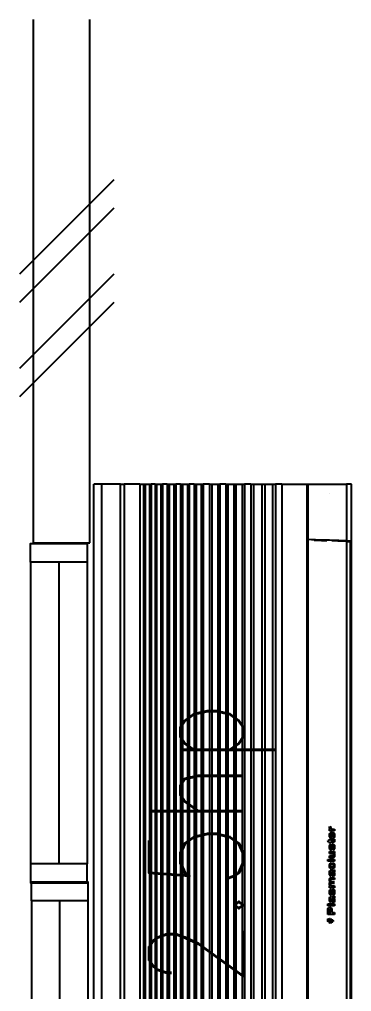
# Model space of a CAD drawing. Header units: millimetres. Extents: x 982 to 80582, y 687 to 58800.
# Drawn here: x 52831 to 53711, y 29756 to 32333 of the extents above; entities that cross this region are included whole.
import ezdxf
from ezdxf.enums import TextEntityAlignment as Align

# ---------------------------------------------------------------- set-up
doc = ezdxf.new("R2010")
doc.units = ezdxf.units.MM
for name, color, linetype in [('A-ROOMSYM', 3, 'Continuous'), ('A-WALL', 1, 'Continuous'), ('A-WIN', 9, 'Continuous'), ('A-WLH', 7, 'Continuous'), ('Edges', 7, 'Continuous')]:
    doc.layers.add(name, color=color, linetype=linetype)
doc.styles.add('style1', font='romans.shx', dxfattribs={"height": 750})

# ---------------------------------------------------------------- blocks, each defined once
blk = doc.blocks.new('A$C49831240')
at = {"layer": 'A-WLH', "color": 8}
for p, q in [((250, 575), (0, 325)), ((250, 500), (0, 250)), ((250, 325), (0, 75)), ((250, 250), (0, 0))]:
    blk.add_line(p, q, dxfattribs=at)
blk = doc.blocks.new('A$C04C40081')
at = {"layer": 'A-WIN', "color": 8}
for p, q in [((850, 150), (50, 150)), ((850, 75), (50, 75)), ((850, 0), (50, 0))]:
    blk.add_line(p, q, dxfattribs=at)
at = {"layer": 'A-WIN', "color": 8, "linetype": 'Continuous'}
for points in [[(50, 150), (0, 150), (0, 0), (50, 0)], [(850, 150), (900, 150), (900, 0), (850, 0)]]:
    blk.add_lwpolyline(points, close=True, dxfattribs=at)
blk = doc.blocks.new('air con')
at = {"layer": 'Edges'}
for p, q in [((71.4, 41.9), (152.4, 41.9)), ((152.4, 41.09), (152.4, 41.9)), ((71.4, 41.09), (152.4, 41.09)), ((152.4, 39.12), (152.4, 41.09)), ((71.4, 39.12), (152.4, 39.12)), ((152.4, 39.12), (152.4, 38.72)), ((152.4, 38.72), (71.4, 38.72)), ((152.4, 37.09), (152.4, 38.72)), ((152.4, 37.09), (71.4, 37.09)), ((152.4, 36.7), (71.4, 36.7)), ((152.4, 37.09), (152.4, 36.7)), ((152.4, 36.7), (152.4, 36.54)), ((152.4, 36.54), (71.4, 36.54)), ((152.4, 36.08), (71.4, 36.08)), ((152.4, 35.91), (71.4, 35.91)), ((152.4, 36.54), (152.4, 36.08)), ((152.4, 36.08), (152.4, 35.91)), ((152.4, 35.49), (152.4, 35.91)), ((152.4, 35.49), (71.4, 35.49)), ((152.4, 35.34), (71.4, 35.34)), ((152.4, 34.88), (71.4, 34.88)), ((152.4, 34.71), (71.4, 34.71)), ((152.4, 35.49), (152.4, 35.34)), ((152.4, 35.34), (152.4, 34.88)), ((152.4, 34.88), (152.4, 34.71)), ((152.4, 34.21), (152.4, 34.71)), ((152.4, 34.21), (71.4, 34.21)), ((152.4, 34.02), (71.4, 34.02)), ((152.4, 34.21), (152.4, 34.02)), ((152.4, 34.02), (152.4, 33.51)), ((152.4, 33.51), (71.4, 33.51)), ((152.4, 33.33), (71.4, 33.33)), ((152.4, 32.83), (71.4, 32.83)), ((152.4, 32.62), (71.4, 32.62)), ((152.4, 33.51), (152.4, 33.33)), ((152.4, 32.83), (152.4, 33.33)), ((152.4, 32.83), (152.4, 32.62)), ((152.4, 32.62), (152.4, 32.1)), ((152.4, 32.1), (71.4, 32.1)), ((152.4, 31.91), (71.4, 31.91)), ((152.4, 32.1), (152.4, 31.91)), ((152.4, 31.38), (152.4, 31.91)), ((152.4, 31.38), (71.4, 31.38)), ((152.4, 31.19), (71.4, 31.19)), ((152.4, 30.65), (71.4, 30.65)), ((152.4, 31.38), (152.4, 31.19)), ((152.4, 31.19), (152.4, 30.65)), ((152.4, 30.65), (152.4, 30.44)), ((152.4, 30.44), (71.4, 30.44)), ((152.4, 29.79), (71.4, 29.79)), ((152.4, 29.56), (71.4, 29.56)), ((152.4, 29.79), (152.4, 30.44)), ((152.4, 29.79), (152.4, 29.56)), ((152.4, 29.56), (152.4, 28.93)), ((152.4, 28.93), (71.4, 28.93)), ((152.4, 28.71), (71.4, 28.71)), ((152.4, 28.93), (152.4, 28.71)), ((152.4, 28.09), (152.4, 28.71)), ((152.4, 28.09), (71.4, 28.09)), ((152.4, 27.87), (71.4, 27.87)), ((152.4, 28.09), (152.4, 27.87)), ((152.4, 27.87), (152.4, 27.23)), ((152.4, 27.23), (71.4, 27.23)), ((152.4, 27.02), (71.4, 27.02)), ((152.4, 27.23), (152.4, 27.02)), ((152.4, 27.02), (152.4, 26.35)), ((152.4, 26.35), (71.4, 26.35)), ((152.4, 26.12), (71.4, 26.12)), ((152.4, 26.35), (152.4, 26.12)), ((152.4, 25.47), (152.4, 26.12)), ((152.4, 25.47), (71.4, 25.47)), ((152.4, 25.16), (71.4, 25.16)), ((152.4, 25.47), (152.4, 25.16)), ((152.4, 25.16), (152.4, 24.3)), ((152.4, 24.3), (71.4, 24.3)), ((152.4, 24), (71.4, 24)), ((152.4, 24.3), (152.4, 24)), ((152.4, 24), (152.4, 23.18)), ((152.4, 23.18), (71.4, 23.18)), ((152.4, 22.88), (71.4, 22.88)), ((152.4, 23.18), (152.4, 22.88)), ((152.4, 22.21), (152.4, 22.88)), ((152.4, 22.21), (71.4, 22.21)), ((152.4, 22.21), (152.4, 19.57)), ((152.4, 19.57), (71.4, 19.57)), ((152.4, 19.49), (71.4, 19.49)), ((146.59, 19.09), (146.6, 19.49)), ((152.4, 19.57), (152.4, 19.49)), ((152.4, 19.49), (152.4, 15.42)), ((146.49, 18.03), (146.5, 18.39)), ((146.5, 18.39), (146.51, 18.75)), ((146.51, 18.75), (146.52, 18.81)), ((146.56, 18.3), (146.57, 18.69)), ((146.57, 18.69), (146.59, 19.09)), ((106.58, 17.37), (106.62, 17.44)), ((106.63, 17.3), (106.58, 17.37)), ((106.62, 17.44), (106.65, 17.37)), ((106.63, 17.3), (106.62, 17.44)), ((106.65, 17.37), (106.63, 17.3)), ((106.69, 17.36), (106.7, 17.36)), ((106.7, 17.35), (106.69, 17.36)), ((106.7, 17.37), (106.7, 17.38)), ((106.7, 17.38), (106.71, 17.38)), ((106.7, 17.36), (106.7, 17.37)), ((106.7, 17.34), (106.7, 17.35)), ((106.7, 17.33), (106.7, 17.34)), ((106.71, 17.33), (106.7, 17.33)), ((106.71, 17.38), (106.72, 17.38)), ((106.71, 17.36), (106.72, 17.35)), ((106.72, 17.36), (106.71, 17.36)), ((106.72, 17.33), (106.71, 17.33)), ((106.72, 17.38), (106.73, 17.39)), ((106.73, 17.37), (106.72, 17.37)), ((106.72, 17.37), (106.72, 17.37)), ((106.72, 17.37), (106.72, 17.37)), ((106.72, 17.37), (106.72, 17.36)), ((106.72, 17.35), (106.72, 17.34)), ((106.72, 17.34), (106.72, 17.34)), ((106.72, 17.34), (106.72, 17.34)), ((106.72, 17.34), (106.73, 17.34)), ((106.73, 17.32), (106.72, 17.33)), ((106.73, 17.39), (106.74, 17.38)), ((106.74, 17.37), (106.73, 17.37)), ((106.73, 17.37), (106.73, 17.37)), ((106.73, 17.34), (106.73, 17.34)), ((106.73, 17.34), (106.74, 17.34)), ((106.74, 17.33), (106.73, 17.32)), ((106.74, 17.38), (106.75, 17.38)), ((106.75, 17.37), (106.74, 17.37)), ((106.74, 17.37), (106.74, 17.37)), ((106.74, 17.34), (106.74, 17.34)), ((106.74, 17.34), (106.75, 17.34)), ((106.75, 17.33), (106.74, 17.33)), ((106.75, 17.38), (106.75, 17.38)), ((106.75, 17.38), (106.76, 17.38)), ((106.75, 17.36), (106.75, 17.37)), ((106.75, 17.35), (106.75, 17.36)), ((106.75, 17.36), (106.75, 17.36)), ((106.75, 17.34), (106.75, 17.35)), ((106.76, 17.33), (106.75, 17.33)), ((106.75, 17.33), (106.75, 17.33)), ((106.76, 17.38), (106.76, 17.37)), ((106.76, 17.37), (106.77, 17.37)), ((106.77, 17.34), (106.76, 17.34)), ((106.76, 17.34), (106.76, 17.33)), ((106.77, 17.37), (106.77, 17.36)), ((106.77, 17.36), (106.77, 17.36)), ((106.77, 17.36), (106.77, 17.35)), ((106.77, 17.35), (106.77, 17.34)), ((106.78, 17.33), (106.78, 17.38)), ((106.78, 17.38), (106.8, 17.38)), ((106.8, 17.33), (106.78, 17.33)), ((106.8, 17.38), (106.8, 17.38)), ((106.8, 17.38), (106.81, 17.38)), ((106.81, 17.37), (106.8, 17.37)), ((106.8, 17.37), (106.8, 17.36)), ((106.8, 17.36), (106.8, 17.35)), ((106.8, 17.35), (106.8, 17.33)), ((106.81, 17.38), (106.81, 17.38)), ((106.81, 17.38), (106.82, 17.38)), ((106.82, 17.37), (106.81, 17.37)), ((106.81, 17.37), (106.81, 17.37)), ((106.81, 17.37), (106.81, 17.37)), ((106.82, 17.38), (106.82, 17.39)), ((106.82, 17.39), (106.83, 17.38)), ((106.83, 17.37), (106.82, 17.37)), ((106.82, 17.37), (106.82, 17.37)), ((106.82, 17.37), (106.82, 17.37)), ((106.83, 17.38), (106.84, 17.38)), ((106.83, 17.36), (106.83, 17.37)), ((106.83, 17.37), (106.83, 17.37)), ((106.83, 17.33), (106.83, 17.36)), ((106.83, 17.36), (106.83, 17.36)), ((106.85, 17.33), (106.83, 17.33)), ((106.84, 17.38), (106.84, 17.38)), ((106.84, 17.38), (106.84, 17.38)), ((106.84, 17.38), (106.85, 17.38)), ((106.85, 17.38), (106.85, 17.37)), ((106.85, 17.37), (106.85, 17.36)), ((106.85, 17.36), (106.85, 17.33)), ((107.3, 17.4), (107.62, 17.4)), ((107.3, 17.4), (107.62, 17.4)), ((107.3, 17.4), (107.3, 17.4)), ((107.3, 16.68), (107.3, 17.4)), ((107.62, 17.4), (107.77, 17.4)), ((107.62, 17.4), (107.77, 17.39)), ((107.77, 17.4), (107.86, 17.39)), ((107.77, 17.39), (107.86, 17.38)), ((107.86, 17.39), (107.93, 17.37)), ((107.86, 17.38), (107.93, 17.36)), ((107.93, 17.37), (108, 17.32)), ((107.93, 17.36), (108, 17.31)), ((108.22, 17.4), (108.41, 17.4)), ((108.22, 17.4), (108.41, 17.4)), ((108.22, 17.4), (108.22, 17.4)), ((108.22, 16.68), (108.22, 17.4)), ((108.41, 17.4), (108.41, 16.68)), ((108.41, 17.4), (108.41, 17.4)), ((112.88, 17.4), (113.06, 17.4)), ((112.88, 17.4), (113.06, 17.4)), ((112.88, 17.4), (112.88, 17.4)), ((112.88, 16.68), (112.88, 17.4)), ((113.06, 17.4), (113.06, 16.68)), ((113.06, 17.4), (113.06, 17.4)), ((114.87, 17.31), (115.06, 17.39)), ((114.87, 17.3), (115.06, 17.38)), ((115.06, 17.39), (115.06, 17.38)), ((115.06, 17.38), (115.06, 17.21)), ((146.48, 17.68), (146.49, 18.03)), ((146.48, 17.5), (146.48, 17.68)), ((146.53, 17.21), (146.54, 17.56)), ((146.54, 17.56), (146.55, 17.92)), ((146.55, 17.92), (146.56, 18.3)), ((106.39, 17.19), (106.4, 17.2)), ((106.39, 17.18), (106.39, 17.19)), ((106.39, 17.17), (106.39, 17.18)), ((106.39, 17.16), (106.39, 17.17)), ((106.4, 17.15), (106.39, 17.16)), ((106.4, 17.2), (106.41, 17.21)), ((106.41, 17.14), (106.4, 17.15)), ((106.41, 17.21), (106.43, 17.22)), ((106.43, 17.13), (106.41, 17.14)), ((106.42, 17.01), (106.43, 17.02)), ((106.43, 17), (106.42, 17.01)), ((106.43, 17.22), (106.44, 17.22)), ((106.44, 17.13), (106.43, 17.13)), ((106.43, 17.03), (106.44, 17.04)), ((106.43, 17.02), (106.43, 17.03)), ((106.43, 16.98), (106.43, 17)), ((106.44, 16.97), (106.43, 16.98)), ((106.44, 17.22), (106.46, 17.22)), ((106.46, 17.12), (106.44, 17.13)), ((106.44, 17.04), (106.46, 17.05)), ((106.46, 16.96), (106.44, 16.97)), ((106.46, 17.22), (106.48, 17.22)), ((106.48, 17.13), (106.46, 17.12)), ((106.46, 17.05), (106.48, 17.06)), ((106.48, 16.96), (106.46, 16.96)), ((106.48, 17.22), (106.5, 17.22)), ((106.5, 17.13), (106.48, 17.13)), ((106.48, 17.06), (106.49, 17.06)), ((106.49, 16.96), (106.48, 16.96)), ((106.49, 17.06), (106.51, 17.06)), ((106.51, 16.96), (106.49, 16.96)), ((106.5, 17.22), (106.51, 17.21)), ((106.51, 17.14), (106.5, 17.13)), ((106.51, 17.21), (106.52, 17.2)), ((106.52, 17.15), (106.51, 17.14)), ((106.51, 17.06), (106.53, 17.05)), ((106.53, 16.96), (106.51, 16.96)), ((106.52, 17.2), (106.53, 17.19)), ((106.53, 17.16), (106.52, 17.15)), ((106.53, 17.19), (106.53, 17.18)), ((106.53, 17.18), (106.53, 17.17)), ((106.53, 17.17), (106.53, 17.16)), ((106.53, 17.05), (106.54, 17.04)), ((106.54, 16.97), (106.53, 16.96)), ((106.54, 17.04), (106.55, 17.03)), ((106.55, 16.98), (106.54, 16.97)), ((106.55, 17.03), (106.56, 17.02)), ((106.56, 17), (106.55, 16.98)), ((106.56, 17.18), (106.57, 17.19)), ((106.56, 17.17), (106.56, 17.18)), ((106.57, 17.16), (106.56, 17.17)), ((106.56, 17.02), (106.56, 17.01)), ((106.56, 17.01), (106.56, 17)), ((106.57, 17.2), (106.58, 17.21)), ((106.57, 17.19), (106.57, 17.2)), ((106.57, 17.15), (106.57, 17.16)), ((106.58, 17.14), (106.57, 17.15)), ((106.57, 16.87), (106.58, 16.88)), ((106.57, 16.85), (106.57, 16.87)), ((106.57, 16.84), (106.57, 16.85)), ((106.58, 16.83), (106.57, 16.84)), ((106.58, 17.21), (106.6, 17.22)), ((106.6, 17.13), (106.58, 17.14)), ((106.58, 16.88), (106.59, 16.89)), ((106.59, 16.82), (106.58, 16.83)), ((106.59, 16.89), (106.6, 16.9)), ((106.6, 16.81), (106.59, 16.82)), ((106.6, 17.22), (106.61, 17.22)), ((106.61, 17.13), (106.6, 17.13)), ((106.6, 16.9), (106.62, 16.9)), ((106.62, 16.81), (106.6, 16.81)), ((106.61, 17.22), (106.63, 17.22)), ((106.63, 17.12), (106.61, 17.13)), ((106.62, 16.9), (106.64, 16.9)), ((106.64, 16.8), (106.62, 16.81)), ((106.63, 17.22), (106.65, 17.22)), ((106.65, 17.13), (106.63, 17.12)), ((106.64, 16.9), (106.66, 16.9)), ((106.66, 16.81), (106.64, 16.8)), ((106.65, 17.22), (106.67, 17.22)), ((106.67, 17.13), (106.65, 17.13)), ((106.66, 16.9), (106.67, 16.9)), ((106.67, 16.81), (106.66, 16.81)), ((106.67, 17.22), (106.68, 17.21)), ((106.68, 17.14), (106.67, 17.13)), ((106.67, 16.9), (106.69, 16.89)), ((106.69, 16.82), (106.67, 16.81)), ((106.68, 17.21), (106.69, 17.2)), ((106.69, 17.15), (106.68, 17.14)), ((106.69, 17.2), (106.7, 17.19)), ((106.7, 17.16), (106.69, 17.15)), ((106.69, 17.01), (106.7, 17.02)), ((106.7, 17), (106.69, 17.01)), ((106.69, 16.89), (106.7, 16.88)), ((106.7, 16.83), (106.69, 16.82)), ((106.7, 17.19), (106.7, 17.18)), ((106.7, 17.18), (106.7, 17.17)), ((106.7, 17.17), (106.7, 17.16)), ((106.7, 17.03), (106.71, 17.04)), ((106.7, 17.02), (106.7, 17.03)), ((106.7, 16.98), (106.7, 17)), ((106.71, 16.97), (106.7, 16.98)), ((106.7, 16.88), (106.71, 16.87)), ((106.71, 16.84), (106.7, 16.83)), ((106.71, 17.04), (106.73, 17.05)), ((106.73, 16.96), (106.71, 16.97)), ((106.71, 16.87), (106.71, 16.85)), ((106.71, 16.85), (106.71, 16.84)), ((106.73, 17.05), (106.75, 17.06)), ((106.75, 16.96), (106.73, 16.96)), ((106.74, 17.19), (106.75, 17.2)), ((106.74, 17.18), (106.74, 17.19)), ((106.74, 17.17), (106.74, 17.18)), ((106.74, 17.16), (106.74, 17.17)), ((106.75, 17.15), (106.74, 17.16)), ((106.75, 17.2), (106.76, 17.21)), ((106.76, 17.14), (106.75, 17.15)), ((106.75, 17.06), (106.76, 17.06)), ((106.76, 16.96), (106.75, 16.96)), ((106.76, 17.21), (106.77, 17.22)), ((106.77, 17.13), (106.76, 17.14)), ((106.76, 17.06), (106.78, 17.06)), ((106.78, 16.96), (106.76, 16.96)), ((106.77, 17.22), (106.79, 17.22)), ((106.79, 17.13), (106.77, 17.13)), ((106.78, 17.06), (106.8, 17.05)), ((106.8, 16.96), (106.78, 16.96)), ((106.79, 17.22), (106.81, 17.22)), ((106.81, 17.12), (106.79, 17.13)), ((106.8, 17.05), (106.81, 17.04)), ((106.81, 16.97), (106.8, 16.96)), ((106.81, 17.22), (106.83, 17.22)), ((106.83, 17.13), (106.81, 17.12)), ((106.81, 17.04), (106.82, 17.03)), ((106.82, 16.98), (106.81, 16.97)), ((106.82, 17.03), (106.83, 17.02)), ((106.83, 17), (106.82, 16.98)), ((106.83, 17.22), (106.84, 17.22)), ((106.84, 17.13), (106.83, 17.13)), ((106.83, 17.02), (106.83, 17.01)), ((106.83, 17.01), (106.83, 17)), ((106.84, 17.22), (106.86, 17.21)), ((106.86, 17.14), (106.84, 17.13)), ((106.86, 17.21), (106.87, 17.2)), ((106.87, 17.15), (106.86, 17.14)), ((106.87, 17.2), (106.88, 17.19)), ((106.88, 17.16), (106.87, 17.15)), ((106.88, 17.19), (106.88, 17.18)), ((106.88, 17.18), (106.88, 17.17)), ((106.88, 17.17), (106.88, 17.16)), ((107.5, 16.68), (107.3, 16.68)), ((107.6, 17.27), (107.5, 17.27)), ((107.5, 17.27), (107.5, 17.08)), ((107.5, 17.08), (107.61, 17.08)), ((107.5, 17.08), (107.5, 17.07)), ((107.5, 17.07), (107.61, 17.07)), ((107.63, 16.95), (107.5, 16.95)), ((107.5, 16.95), (107.5, 16.68)), ((107.74, 17.27), (107.6, 17.27)), ((107.61, 17.08), (107.71, 17.08)), ((107.61, 17.07), (107.71, 17.08)), ((107.75, 16.95), (107.63, 16.95)), ((107.71, 17.08), (107.77, 17.09)), ((107.71, 17.08), (107.77, 17.08)), ((107.71, 17.08), (107.71, 17.08)), ((107.78, 17.26), (107.74, 17.27)), ((107.84, 16.96), (107.75, 16.95)), ((107.77, 17.09), (107.8, 17.1)), ((107.77, 17.08), (107.8, 17.1)), ((107.77, 17.09), (107.77, 17.08)), ((107.82, 17.24), (107.78, 17.26)), ((107.8, 17.1), (107.83, 17.13)), ((107.8, 17.1), (107.83, 17.12)), ((107.8, 17.1), (107.8, 17.1)), ((107.84, 17.21), (107.82, 17.24)), ((107.84, 17.14), (107.83, 17.13)), ((107.83, 17.13), (107.83, 17.12)), ((107.85, 17.18), (107.84, 17.21)), ((107.84, 17.15), (107.85, 17.16)), ((107.84, 17.15), (107.85, 17.14)), ((107.84, 17.14), (107.85, 17.14)), ((107.89, 16.97), (107.84, 16.96)), ((107.85, 17.16), (107.85, 17.18)), ((107.94, 17), (107.89, 16.97)), ((107.99, 17.03), (107.94, 17)), ((108.02, 17.07), (107.99, 17.03)), ((108, 17.32), (108.02, 17.29)), ((108, 17.32), (108, 17.31)), ((108, 17.31), (108.02, 17.29)), ((108.02, 17.29), (108.02, 17.29)), ((108.02, 17.29), (108.04, 17.26)), ((108.05, 17.12), (108.02, 17.07)), ((108.04, 17.26), (108.04, 17.25)), ((108.04, 17.25), (108.05, 17.22)), ((108.05, 17.22), (108.05, 17.22)), ((108.05, 17.22), (108.06, 17.18)), ((108.05, 17.18), (108.06, 17.18)), ((108.06, 17.18), (108.05, 17.12)), ((108.05, 17.18), (108.06, 17.18)), ((108.06, 17.18), (108.06, 17.18)), ((108.41, 16.68), (108.22, 16.68)), ((108.56, 16.87), (108.55, 16.83)), ((108.55, 16.83), (108.55, 16.83)), ((108.55, 16.79), (108.55, 16.83)), ((108.56, 16.76), (108.55, 16.79)), ((108.57, 16.9), (108.56, 16.87)), ((108.58, 16.74), (108.56, 16.76)), ((108.57, 17.07), (108.6, 17.13)), ((108.57, 17.07), (108.57, 17.06)), ((108.74, 17.04), (108.57, 17.06)), ((108.57, 16.9), (108.58, 16.91)), ((108.57, 16.9), (108.58, 16.9)), ((108.61, 16.94), (108.58, 16.91)), ((108.58, 16.9), (108.61, 16.93)), ((108.58, 16.91), (108.58, 16.9)), ((108.61, 16.71), (108.58, 16.74)), ((108.6, 17.13), (108.61, 17.14)), ((108.6, 17.13), (108.61, 17.13)), ((108.64, 17.16), (108.61, 17.14)), ((108.61, 17.13), (108.64, 17.15)), ((108.61, 17.14), (108.61, 17.13)), ((108.61, 16.94), (108.66, 16.96)), ((108.61, 16.93), (108.66, 16.95)), ((108.61, 16.94), (108.61, 16.93)), ((108.65, 16.69), (108.61, 16.71)), ((108.67, 17.18), (108.64, 17.16)), ((108.64, 17.15), (108.67, 17.17)), ((108.64, 17.16), (108.64, 17.15)), ((108.69, 16.68), (108.65, 16.69)), ((108.72, 16.98), (108.66, 16.96)), ((108.66, 16.95), (108.72, 16.97)), ((108.66, 16.96), (108.66, 16.95)), ((108.67, 17.18), (108.71, 17.2)), ((108.67, 17.17), (108.71, 17.19)), ((108.67, 17.18), (108.67, 17.17)), ((108.73, 16.67), (108.69, 16.68)), ((108.71, 17.2), (108.76, 17.21)), ((108.71, 17.19), (108.76, 17.2)), ((108.71, 17.2), (108.71, 17.19)), ((108.72, 16.97), (108.81, 16.99)), ((108.81, 16.99), (108.72, 16.98)), ((108.72, 16.98), (108.72, 16.97)), ((108.79, 16.67), (108.73, 16.67)), ((108.76, 17.07), (108.74, 17.04)), ((108.75, 16.86), (108.74, 16.84)), ((108.74, 16.83), (108.74, 16.84)), ((108.74, 16.84), (108.74, 16.84)), ((108.74, 16.84), (108.74, 16.83)), ((108.74, 16.83), (108.74, 16.82)), ((108.77, 16.79), (108.74, 16.82)), ((108.74, 16.82), (108.74, 16.81)), ((108.74, 16.81), (108.77, 16.79)), ((108.77, 16.89), (108.75, 16.86)), ((108.76, 17.21), (108.88, 17.22)), ((108.76, 17.2), (108.88, 17.21)), ((108.76, 17.21), (108.76, 17.2)), ((108.79, 17.09), (108.76, 17.07)), ((108.81, 16.9), (108.77, 16.89)), ((108.77, 16.79), (108.8, 16.78)), ((108.77, 16.79), (108.8, 16.77)), ((108.77, 16.79), (108.77, 16.79)), ((108.82, 17.1), (108.79, 17.09)), ((108.85, 16.67), (108.79, 16.67)), ((108.8, 16.78), (108.84, 16.77)), ((108.8, 16.78), (108.8, 16.77)), ((108.8, 16.77), (108.84, 16.77)), ((108.81, 16.99), (108.92, 17.01)), ((108.81, 16.99), (108.92, 17)), ((108.88, 16.91), (108.81, 16.9)), ((108.86, 17.11), (108.82, 17.1)), ((108.84, 16.77), (108.89, 16.78)), ((108.84, 16.77), (108.89, 16.77)), ((108.84, 16.77), (108.84, 16.77)), ((108.9, 16.69), (108.85, 16.67)), ((108.93, 17.1), (108.86, 17.11)), ((108.88, 17.22), (108.99, 17.21)), ((108.88, 17.21), (108.99, 17.21)), ((108.99, 16.93), (108.88, 16.91)), ((108.89, 16.78), (108.94, 16.8)), ((108.89, 16.77), (108.94, 16.79)), ((108.89, 16.78), (108.89, 16.77)), ((108.96, 16.71), (108.9, 16.69)), ((108.92, 17.01), (108.99, 17.03)), ((108.92, 17), (108.99, 17.02)), ((108.96, 17.09), (108.93, 17.1)), ((108.94, 16.8), (108.97, 16.82)), ((108.94, 16.79), (108.97, 16.81)), ((108.94, 16.8), (108.94, 16.79)), ((108.98, 17.07), (108.96, 17.09)), ((109.01, 16.74), (108.96, 16.71)), ((108.98, 16.84), (108.97, 16.82)), ((108.97, 16.82), (108.97, 16.81)), ((108.99, 17.03), (108.98, 17.07)), ((108.99, 16.91), (108.98, 16.84)), ((108.98, 16.84), (108.98, 16.84)), ((108.98, 16.84), (108.98, 16.84)), ((108.98, 16.84), (108.98, 16.84)), ((108.99, 17.21), (109.06, 17.2)), ((108.99, 17.21), (109.06, 17.19)), ((108.99, 17.03), (108.99, 17.02)), ((108.99, 17.03), (108.99, 17.03)), ((108.99, 16.91), (108.99, 16.93)), ((109.01, 16.72), (109.01, 16.74)), ((109.03, 16.68), (109.01, 16.72)), ((109.22, 16.68), (109.03, 16.68)), ((109.06, 17.2), (109.06, 17.19)), ((109.06, 17.2), (109.12, 17.17)), ((109.06, 17.19), (109.12, 17.16)), ((109.12, 17.17), (109.12, 17.16)), ((109.12, 17.17), (109.15, 17.14)), ((109.12, 17.16), (109.15, 17.13)), ((109.15, 17.14), (109.15, 17.13)), ((109.16, 17.13), (109.15, 17.14)), ((109.15, 17.13), (109.16, 17.13)), ((109.17, 17.09), (109.16, 17.13)), ((109.17, 17.06), (109.17, 17.09)), ((109.17, 17.09), (109.17, 17.09)), ((109.17, 17.06), (109.18, 17.03)), ((109.18, 17.02), (109.17, 16.85)), ((109.18, 16.85), (109.17, 16.85)), ((109.18, 17.02), (109.18, 17.03)), ((109.18, 16.85), (109.18, 16.76)), ((109.18, 16.75), (109.18, 16.76)), ((109.22, 16.69), (109.18, 16.75)), ((109.22, 16.69), (109.22, 16.68)), ((109.49, 16.86), (109.3, 16.84)), ((109.3, 16.83), (109.49, 16.85)), ((109.3, 16.84), (109.3, 16.83)), ((109.31, 16.79), (109.3, 16.83)), ((109.34, 16.76), (109.31, 16.79)), ((109.32, 17.07), (109.33, 17.08)), ((109.32, 17.06), (109.32, 17.07)), ((109.32, 17.05), (109.32, 17.06)), ((109.33, 17.02), (109.32, 17.05)), ((109.33, 17.09), (109.34, 17.11)), ((109.33, 17.09), (109.33, 17.08)), ((109.34, 16.99), (109.33, 17.02)), ((109.36, 17.15), (109.34, 17.12)), ((109.34, 17.11), (109.36, 17.14)), ((109.34, 17.12), (109.34, 17.11)), ((109.37, 16.96), (109.34, 16.99)), ((109.37, 16.74), (109.34, 16.76)), ((109.4, 17.17), (109.36, 17.15)), ((109.36, 17.14), (109.4, 17.16)), ((109.36, 17.15), (109.36, 17.14)), ((109.41, 16.94), (109.37, 16.96)), ((109.41, 16.71), (109.37, 16.74)), ((109.4, 17.17), (109.44, 17.19)), ((109.4, 17.16), (109.44, 17.18)), ((109.4, 17.17), (109.4, 17.16)), ((109.51, 16.9), (109.41, 16.94)), ((109.45, 16.69), (109.41, 16.71)), ((109.44, 17.19), (109.49, 17.21)), ((109.44, 17.18), (109.49, 17.2)), ((109.44, 17.19), (109.44, 17.18)), ((109.51, 16.68), (109.45, 16.69)), ((109.49, 17.21), (109.55, 17.21)), ((109.49, 17.2), (109.55, 17.21)), ((109.49, 17.21), (109.49, 17.2)), ((109.49, 16.86), (109.49, 16.85)), ((109.49, 16.84), (109.49, 16.86)), ((109.49, 16.85), (109.49, 16.84)), ((109.49, 16.84), (109.5, 16.82)), ((109.52, 17.1), (109.5, 17.08)), ((109.5, 17.08), (109.5, 17.07)), ((109.5, 17.07), (109.5, 17.07)), ((109.5, 17.07), (109.5, 17.06)), ((109.5, 17.07), (109.5, 17.07)), ((109.5, 17.07), (109.5, 17.07)), ((109.5, 17.06), (109.52, 17.04)), ((109.5, 17.06), (109.5, 17.06)), ((109.52, 17.05), (109.5, 17.06)), ((109.5, 16.82), (109.53, 16.8)), ((109.5, 16.82), (109.53, 16.79)), ((109.5, 16.82), (109.5, 16.82)), ((109.7, 16.87), (109.51, 16.9)), ((109.57, 16.67), (109.51, 16.68)), ((109.56, 17.11), (109.52, 17.1)), ((109.52, 17.05), (109.52, 17.04)), ((109.57, 17.03), (109.52, 17.05)), ((109.52, 17.04), (109.57, 17.03)), ((109.53, 16.8), (109.58, 16.78)), ((109.53, 16.8), (109.53, 16.79)), ((109.53, 16.79), (109.58, 16.77)), ((109.55, 17.21), (109.62, 17.22)), ((109.55, 17.21), (109.62, 17.21)), ((109.55, 17.21), (109.55, 17.21)), ((109.63, 17.11), (109.56, 17.11)), ((109.57, 17.03), (109.69, 17.01)), ((109.57, 17.03), (109.69, 17.01)), ((109.64, 16.67), (109.57, 16.67)), ((109.58, 16.78), (109.64, 16.78)), ((109.58, 16.78), (109.58, 16.77)), ((109.58, 16.77), (109.64, 16.77)), ((109.62, 17.22), (109.75, 17.21)), ((109.62, 17.21), (109.75, 17.2)), ((109.68, 17.11), (109.63, 17.11)), ((109.64, 16.78), (109.7, 16.78)), ((109.64, 16.78), (109.64, 16.77)), ((109.64, 16.77), (109.7, 16.77)), ((109.71, 16.67), (109.64, 16.67)), ((109.72, 17.1), (109.68, 17.11)), ((109.69, 17.01), (109.82, 16.98)), ((109.69, 17.01), (109.82, 16.99)), ((109.76, 16.85), (109.7, 16.87)), ((109.7, 16.78), (109.75, 16.8)), ((109.7, 16.77), (109.75, 16.79)), ((109.7, 16.78), (109.7, 16.77)), ((109.78, 16.68), (109.71, 16.67)), ((109.74, 17.08), (109.72, 17.1)), ((109.76, 17.05), (109.74, 17.08)), ((109.75, 17.21), (109.8, 17.2)), ((109.75, 17.2), (109.8, 17.19)), ((109.75, 16.8), (109.77, 16.81)), ((109.75, 16.79), (109.77, 16.8)), ((109.75, 16.8), (109.75, 16.79)), ((109.94, 17.07), (109.76, 17.05)), ((109.77, 16.84), (109.76, 16.85)), ((109.77, 16.82), (109.77, 16.84)), ((109.77, 16.81), (109.77, 16.82)), ((109.77, 16.81), (109.77, 16.8)), ((109.83, 16.7), (109.78, 16.68)), ((109.8, 17.2), (109.84, 17.18)), ((109.8, 17.2), (109.8, 17.19)), ((109.8, 17.19), (109.84, 17.18)), ((109.82, 16.99), (109.9, 16.95)), ((109.82, 16.98), (109.9, 16.95)), ((109.88, 16.72), (109.83, 16.7)), ((109.84, 17.18), (109.87, 17.16)), ((109.84, 17.18), (109.84, 17.18)), ((109.87, 17.16), (109.84, 17.18)), ((109.87, 17.16), (109.9, 17.13)), ((109.87, 17.16), (109.87, 17.16)), ((109.87, 17.16), (109.9, 17.14)), ((109.92, 16.75), (109.88, 16.72)), ((109.9, 17.14), (109.9, 17.13)), ((109.91, 17.13), (109.9, 17.14)), ((109.9, 17.13), (109.91, 17.13)), ((109.9, 16.95), (109.93, 16.93)), ((109.9, 16.95), (109.93, 16.93)), ((109.9, 16.95), (109.9, 16.95)), ((109.94, 17.08), (109.91, 17.13)), ((109.94, 16.78), (109.92, 16.75)), ((109.93, 16.93), (109.93, 16.93)), ((109.94, 16.92), (109.93, 16.93)), ((109.94, 17.08), (109.94, 17.07)), ((109.94, 16.92), (109.95, 16.91)), ((109.96, 16.81), (109.94, 16.78)), ((109.95, 16.91), (109.95, 16.9)), ((109.95, 16.9), (109.95, 16.9)), ((109.96, 16.88), (109.95, 16.9)), ((109.96, 16.88), (109.96, 16.87)), ((109.96, 16.86), (109.96, 16.87)), ((109.96, 16.85), (109.96, 16.86)), ((109.96, 16.85), (109.96, 16.85)), ((109.96, 16.84), (109.96, 16.85)), ((109.96, 16.85), (109.96, 16.84)), ((109.96, 16.84), (109.96, 16.81)), ((110.11, 17.21), (110.29, 17.21)), ((110.11, 17.21), (110.11, 17.2)), ((110.11, 17.2), (110.29, 17.2)), ((110.11, 16.68), (110.11, 17.2)), ((110.3, 16.68), (110.11, 16.68)), ((110.29, 17.21), (110.29, 17.2)), ((110.29, 17.2), (110.29, 17.13)), ((110.29, 17.13), (110.33, 17.16)), ((110.29, 17.13), (110.3, 17.14)), ((110.29, 17.13), (110.29, 17.13)), ((110.33, 17.17), (110.3, 17.14)), ((110.32, 17.04), (110.3, 17)), ((110.3, 17), (110.3, 16.93)), ((110.3, 16.93), (110.3, 16.68)), ((110.34, 17.07), (110.32, 17.04)), ((110.39, 17.2), (110.33, 17.17)), ((110.33, 17.16), (110.39, 17.19)), ((110.33, 17.17), (110.33, 17.16)), ((110.37, 17.09), (110.34, 17.07)), ((110.4, 17.1), (110.37, 17.09)), ((110.39, 17.2), (110.45, 17.21)), ((110.39, 17.19), (110.45, 17.21)), ((110.39, 17.2), (110.39, 17.19)), ((110.44, 17.11), (110.4, 17.1)), ((110.48, 17.1), (110.44, 17.11)), ((110.45, 17.21), (110.51, 17.22)), ((110.45, 17.21), (110.51, 17.21)), ((110.45, 17.21), (110.45, 17.21)), ((110.5, 17.1), (110.48, 17.1)), ((110.52, 17.08), (110.5, 17.1)), ((110.51, 17.22), (110.57, 17.21)), ((110.51, 17.22), (110.51, 17.21)), ((110.51, 17.21), (110.57, 17.21)), ((110.53, 17.06), (110.52, 17.08)), ((110.54, 17.03), (110.53, 17.06)), ((110.54, 16.97), (110.54, 17.03)), ((110.54, 16.68), (110.54, 16.97)), ((110.57, 17.21), (110.63, 17.2)), ((110.57, 17.21), (110.63, 17.19)), ((110.57, 17.21), (110.57, 17.21)), ((110.63, 17.2), (110.63, 17.19)), ((110.67, 17.17), (110.63, 17.2)), ((110.63, 17.19), (110.67, 17.16)), ((110.67, 17.17), (110.67, 17.16)), ((110.67, 17.17), (110.71, 17.14)), ((110.67, 17.16), (110.71, 17.13)), ((110.71, 17.13), (110.76, 17.16)), ((110.71, 17.14), (110.71, 17.13)), ((110.71, 17.14), (110.72, 17.14)), ((110.76, 17.17), (110.72, 17.14)), ((110.74, 16.99), (110.73, 16.93)), ((110.73, 16.93), (110.73, 16.68)), ((110.75, 17.04), (110.74, 16.99)), ((110.77, 17.07), (110.75, 17.04)), ((110.76, 17.17), (110.81, 17.2)), ((110.76, 17.16), (110.81, 17.19)), ((110.76, 17.17), (110.76, 17.16)), ((110.8, 17.09), (110.77, 17.07)), ((110.83, 17.1), (110.8, 17.09)), ((110.81, 17.2), (110.87, 17.21)), ((110.81, 17.19), (110.87, 17.21)), ((110.81, 17.2), (110.81, 17.19)), ((110.87, 17.11), (110.83, 17.1)), ((110.87, 17.21), (110.93, 17.22)), ((110.87, 17.21), (110.93, 17.21)), ((110.87, 17.21), (110.87, 17.21)), ((110.92, 17.1), (110.87, 17.11)), ((110.95, 17.08), (110.92, 17.1)), ((110.93, 17.22), (111, 17.21)), ((110.93, 17.22), (110.93, 17.21)), ((110.93, 17.21), (111, 17.2)), ((110.97, 17.04), (110.95, 17.08)), ((110.97, 16.98), (110.97, 17.04)), ((110.97, 16.68), (110.97, 16.98)), ((111.16, 16.68), (110.97, 16.68)), ((111, 17.21), (111.06, 17.19)), ((111, 17.21), (111, 17.2)), ((111, 17.2), (111.06, 17.19)), ((111.06, 17.19), (111.11, 17.16)), ((111.06, 17.19), (111.06, 17.19)), ((111.11, 17.17), (111.08, 17.18)), ((111.11, 17.17), (111.11, 17.16)), ((111.11, 17.17), (111.14, 17.13)), ((111.11, 17.16), (111.14, 17.12)), ((111.14, 17.13), (111.14, 17.12)), ((111.16, 17.08), (111.14, 17.12)), ((111.16, 17.08), (111.16, 17.08)), ((111.16, 17.07), (111.16, 17.08)), ((111.16, 17.07), (111.16, 17.02)), ((111.16, 17.02), (111.16, 16.68)), ((111.31, 16.87), (111.3, 16.83)), ((111.3, 16.83), (111.3, 16.82)), ((111.3, 16.79), (111.3, 16.82)), ((111.31, 16.76), (111.3, 16.79)), ((111.32, 16.9), (111.31, 16.87)), ((111.33, 16.74), (111.31, 16.76)), ((111.36, 17.14), (111.32, 17.07)), ((111.32, 17.07), (111.36, 17.13)), ((111.32, 17.07), (111.32, 17.06)), ((111.49, 17.04), (111.32, 17.06)), ((111.32, 16.9), (111.33, 16.9)), ((111.36, 16.94), (111.33, 16.91)), ((111.33, 16.9), (111.36, 16.93)), ((111.33, 16.91), (111.33, 16.9)), ((111.36, 16.71), (111.33, 16.74)), ((111.38, 17.16), (111.36, 17.14)), ((111.36, 17.13), (111.38, 17.15)), ((111.36, 17.14), (111.36, 17.13)), ((111.36, 16.94), (111.41, 16.96)), ((111.36, 16.93), (111.41, 16.95)), ((111.36, 16.94), (111.36, 16.93)), ((111.4, 16.69), (111.36, 16.71)), ((111.42, 17.18), (111.38, 17.16)), ((111.38, 17.15), (111.42, 17.17)), ((111.38, 17.16), (111.38, 17.15)), ((111.44, 16.68), (111.4, 16.69)), ((111.41, 16.96), (111.47, 16.98)), ((111.41, 16.95), (111.47, 16.97)), ((111.41, 16.96), (111.41, 16.95)), ((111.42, 17.18), (111.46, 17.2)), ((111.42, 17.17), (111.46, 17.19)), ((111.42, 17.18), (111.42, 17.17)), ((111.48, 16.67), (111.44, 16.68)), ((111.46, 17.2), (111.5, 17.21)), ((111.46, 17.19), (111.5, 17.2)), ((111.46, 17.2), (111.46, 17.19)), ((111.47, 16.97), (111.56, 16.99)), ((111.56, 16.99), (111.47, 16.98)), ((111.47, 16.98), (111.47, 16.97)), ((111.53, 16.67), (111.48, 16.67)), ((111.51, 17.07), (111.49, 17.04)), ((111.49, 16.84), (111.5, 16.86)), ((111.49, 16.82), (111.49, 16.84)), ((111.52, 16.79), (111.49, 16.82)), ((111.49, 16.82), (111.49, 16.81)), ((111.49, 16.81), (111.52, 16.79)), ((111.5, 17.21), (111.63, 17.22)), ((111.5, 17.2), (111.63, 17.21)), ((111.5, 17.21), (111.5, 17.2)), ((111.52, 16.89), (111.5, 16.86)), ((111.53, 17.09), (111.51, 17.07)), ((111.56, 16.9), (111.52, 16.89)), ((111.52, 16.79), (111.55, 16.78)), ((111.52, 16.79), (111.55, 16.77)), ((111.52, 16.79), (111.52, 16.79)), ((111.57, 17.1), (111.53, 17.09)), ((111.6, 16.67), (111.53, 16.67)), ((111.55, 16.78), (111.59, 16.77)), ((111.55, 16.78), (111.55, 16.77)), ((111.55, 16.77), (111.59, 16.77)), ((111.67, 17.01), (111.56, 16.99)), ((111.56, 16.99), (111.67, 17)), ((111.63, 16.91), (111.56, 16.9)), ((111.61, 17.11), (111.57, 17.1)), ((111.59, 16.77), (111.64, 16.78)), ((111.59, 16.77), (111.64, 16.77)), ((111.59, 16.77), (111.59, 16.77)), ((111.65, 16.69), (111.6, 16.67)), ((111.68, 17.1), (111.61, 17.11)), ((111.63, 17.22), (111.74, 17.21)), ((111.63, 17.21), (111.74, 17.21)), ((111.74, 16.93), (111.63, 16.91)), ((111.64, 16.78), (111.69, 16.8)), ((111.64, 16.77), (111.69, 16.79)), ((111.64, 16.78), (111.64, 16.77)), ((111.71, 16.71), (111.65, 16.69)), ((111.67, 17.01), (111.74, 17.03)), ((111.67, 17), (111.74, 17.02)), ((111.71, 17.09), (111.68, 17.1)), ((111.69, 16.8), (111.72, 16.82)), ((111.69, 16.79), (111.72, 16.81)), ((111.69, 16.8), (111.69, 16.79)), ((111.73, 17.07), (111.71, 17.09)), ((111.76, 16.74), (111.71, 16.71)), ((111.72, 16.82), (111.73, 16.84)), ((111.72, 16.82), (111.72, 16.81)), ((111.74, 17.03), (111.73, 17.07)), ((111.74, 16.91), (111.73, 16.84)), ((111.73, 16.84), (111.73, 16.84)), ((111.74, 17.21), (111.81, 17.2)), ((111.74, 17.21), (111.81, 17.19)), ((111.74, 17.03), (111.74, 17.02)), ((111.74, 17.03), (111.74, 17.03)), ((111.74, 16.91), (111.74, 16.93)), ((111.76, 16.72), (111.76, 16.74)), ((111.78, 16.68), (111.76, 16.72)), ((111.97, 16.68), (111.78, 16.68)), ((111.81, 17.2), (111.81, 17.19)), ((111.81, 17.2), (111.87, 17.17)), ((111.81, 17.19), (111.87, 17.16)), ((111.87, 17.17), (111.87, 17.16)), ((111.87, 17.17), (111.9, 17.14)), ((111.87, 17.16), (111.9, 17.13)), ((111.9, 17.14), (111.9, 17.13)), ((111.9, 17.13), (111.9, 17.14)), ((111.92, 17.09), (111.9, 17.13)), ((111.9, 17.13), (111.9, 17.13)), ((111.92, 17.07), (111.92, 17.09)), ((111.92, 17.09), (111.92, 17.09)), ((111.92, 17.07), (111.93, 17.03)), ((111.93, 17.02), (111.92, 16.86)), ((111.92, 16.86), (111.93, 16.76)), ((111.93, 17.02), (111.93, 17.03)), ((111.93, 16.75), (111.93, 16.76)), ((111.97, 16.69), (111.93, 16.75)), ((111.97, 16.69), (111.97, 16.68)), ((112.07, 17), (112.08, 17)), ((112.07, 17), (112.07, 16.95)), ((112.07, 16.95), (112.07, 16.94)), ((112.08, 16.88), (112.07, 16.94)), ((112.09, 17.05), (112.08, 17.02)), ((112.08, 17.01), (112.08, 17.02)), ((112.08, 17.01), (112.08, 17)), ((112.09, 16.83), (112.08, 16.88)), ((112.09, 17.06), (112.1, 17.07)), ((112.09, 17.06), (112.09, 17.05)), ((112.09, 17.05), (112.09, 17.05)), ((112.12, 16.78), (112.09, 16.83)), ((112.1, 17.07), (112.12, 17.1)), ((112.1, 17.07), (112.1, 17.07)), ((112.16, 17.15), (112.12, 17.11)), ((112.12, 17.1), (112.16, 17.14)), ((112.12, 17.11), (112.12, 17.1)), ((112.16, 16.74), (112.12, 16.78)), ((112.21, 17.18), (112.16, 17.15)), ((112.16, 17.14), (112.21, 17.17)), ((112.16, 17.15), (112.16, 17.14)), ((112.21, 16.71), (112.16, 16.74)), ((112.21, 17.18), (112.27, 17.2)), ((112.21, 17.17), (112.27, 17.19)), ((112.21, 17.18), (112.21, 17.17)), ((112.27, 16.69), (112.21, 16.71)), ((112.26, 16.95), (112.27, 17.02)), ((112.27, 16.94), (112.26, 16.95)), ((112.27, 17.2), (112.34, 17.21)), ((112.27, 17.19), (112.34, 17.21)), ((112.27, 17.2), (112.27, 17.19)), ((112.29, 17.05), (112.27, 17.02)), ((112.27, 16.94), (112.27, 16.88)), ((112.27, 16.87), (112.27, 16.88)), ((112.28, 16.86), (112.27, 16.88)), ((112.27, 16.87), (112.28, 16.86)), ((112.34, 16.67), (112.27, 16.69)), ((112.28, 16.86), (112.29, 16.85)), ((112.31, 17.07), (112.29, 17.05)), ((112.31, 16.83), (112.29, 16.85)), ((112.29, 16.85), (112.29, 16.84)), ((112.29, 16.84), (112.31, 16.82)), ((112.35, 17.09), (112.31, 17.07)), ((112.31, 16.83), (112.36, 16.8)), ((112.31, 16.83), (112.31, 16.82)), ((112.31, 16.82), (112.36, 16.79)), ((112.34, 17.21), (112.42, 17.22)), ((112.34, 17.21), (112.42, 17.21)), ((112.34, 17.21), (112.34, 17.21)), ((112.41, 16.67), (112.34, 16.67)), ((112.42, 17.1), (112.35, 17.09)), ((112.36, 16.8), (112.42, 16.79)), ((112.36, 16.8), (112.36, 16.79)), ((112.36, 16.79), (112.42, 16.78)), ((112.48, 16.67), (112.41, 16.67)), ((112.42, 17.22), (112.48, 17.21)), ((112.42, 17.22), (112.42, 17.21)), ((112.42, 17.21), (112.48, 17.21)), ((112.47, 17.1), (112.42, 17.1)), ((112.42, 16.79), (112.47, 16.79)), ((112.42, 16.78), (112.47, 16.79)), ((112.42, 16.79), (112.42, 16.78)), ((112.5, 17.08), (112.47, 17.1)), ((112.47, 16.79), (112.51, 16.81)), ((112.47, 16.79), (112.51, 16.8)), ((112.47, 16.79), (112.47, 16.79)), ((112.48, 17.21), (112.53, 17.21)), ((112.48, 17.21), (112.53, 17.2)), ((112.48, 17.21), (112.48, 17.21)), ((112.54, 16.68), (112.48, 16.67)), ((112.53, 17.06), (112.5, 17.08)), ((112.51, 16.81), (112.54, 16.84)), ((112.51, 16.8), (112.54, 16.83)), ((112.51, 16.81), (112.51, 16.8)), ((112.53, 17.21), (112.58, 17.19)), ((112.53, 17.21), (112.53, 17.2)), ((112.53, 17.2), (112.58, 17.19)), ((112.55, 17.02), (112.53, 17.06)), ((112.55, 16.87), (112.54, 16.84)), ((112.54, 16.84), (112.54, 16.83)), ((112.59, 16.7), (112.54, 16.68)), ((112.73, 17.05), (112.55, 17.02)), ((112.55, 16.87), (112.56, 16.88)), ((112.56, 16.88), (112.56, 16.89)), ((112.56, 16.89), (112.56, 16.88)), ((112.56, 16.89), (112.74, 16.86)), ((112.56, 16.88), (112.74, 16.86)), ((112.56, 16.88), (112.56, 16.88)), ((112.58, 17.19), (112.62, 17.17)), ((112.58, 17.19), (112.58, 17.19)), ((112.62, 17.18), (112.58, 17.19)), ((112.63, 16.72), (112.59, 16.7)), ((112.62, 17.18), (112.62, 17.17)), ((112.62, 17.18), (112.66, 17.15)), ((112.62, 17.17), (112.66, 17.15)), ((112.67, 16.74), (112.63, 16.72)), ((112.66, 17.15), (112.69, 17.12)), ((112.66, 17.15), (112.66, 17.15)), ((112.66, 17.15), (112.69, 17.13)), ((112.7, 16.78), (112.67, 16.74)), ((112.69, 17.13), (112.69, 17.12)), ((112.71, 17.09), (112.69, 17.12)), ((112.72, 16.81), (112.7, 16.78)), ((112.71, 17.09), (112.71, 17.08)), ((112.72, 17.07), (112.71, 17.08)), ((112.73, 17.06), (112.72, 17.07)), ((112.74, 16.86), (112.72, 16.81)), ((112.73, 17.05), (112.73, 17.06)), ((112.73, 17.05), (112.73, 17.05)), ((112.74, 16.86), (112.74, 16.86)), ((113.06, 16.68), (112.88, 16.68)), ((113.25, 17.21), (113.44, 17.21)), ((113.25, 17.21), (113.25, 17.2)), ((113.25, 17.2), (113.44, 17.2)), ((113.25, 16.87), (113.25, 17.2)), ((113.26, 16.81), (113.25, 16.87)), ((113.28, 16.76), (113.26, 16.81)), ((113.31, 16.72), (113.28, 16.76)), ((113.36, 16.69), (113.31, 16.72)), ((113.42, 16.68), (113.36, 16.69)), ((113.49, 16.67), (113.42, 16.68)), ((113.44, 17.21), (113.44, 17.2)), ((113.44, 16.96), (113.44, 17.2)), ((113.44, 16.95), (113.44, 16.96)), ((113.44, 16.95), (113.44, 16.88)), ((113.44, 16.88), (113.45, 16.83)), ((113.45, 16.83), (113.45, 16.83)), ((113.47, 16.81), (113.45, 16.83)), ((113.47, 16.81), (113.49, 16.8)), ((113.47, 16.81), (113.49, 16.79)), ((113.47, 16.81), (113.47, 16.81)), ((113.49, 16.8), (113.52, 16.78)), ((113.49, 16.8), (113.49, 16.79)), ((113.49, 16.79), (113.52, 16.78)), ((113.56, 16.68), (113.49, 16.67)), ((113.52, 16.78), (113.56, 16.78)), ((113.52, 16.78), (113.56, 16.77)), ((113.52, 16.78), (113.52, 16.78)), ((113.56, 16.78), (113.61, 16.79)), ((113.56, 16.77), (113.61, 16.78)), ((113.56, 16.78), (113.56, 16.77)), ((113.62, 16.69), (113.56, 16.68)), ((113.61, 16.79), (113.65, 16.8)), ((113.61, 16.78), (113.65, 16.79)), ((113.61, 16.79), (113.61, 16.78)), ((113.68, 16.72), (113.62, 16.69)), ((113.65, 16.8), (113.68, 16.82)), ((113.65, 16.79), (113.68, 16.82)), ((113.65, 16.8), (113.65, 16.79)), ((113.68, 16.82), (113.7, 16.84)), ((113.68, 16.82), (113.68, 16.82)), ((113.73, 16.76), (113.68, 16.72)), ((113.71, 16.88), (113.7, 16.85)), ((113.7, 16.85), (113.7, 16.84)), ((113.71, 17.21), (113.9, 17.21)), ((113.71, 17.21), (113.71, 17.2)), ((113.71, 17.2), (113.9, 17.2)), ((113.71, 16.98), (113.71, 17.2)), ((113.71, 16.95), (113.71, 16.98)), ((113.71, 16.95), (113.71, 16.9)), ((113.71, 16.89), (113.71, 16.9)), ((113.71, 16.88), (113.71, 16.89)), ((113.71, 16.89), (113.71, 16.89)), ((113.71, 16.88), (113.71, 16.89)), ((113.73, 16.68), (113.73, 16.76)), ((113.9, 16.68), (113.73, 16.68)), ((113.9, 17.21), (113.9, 17.2)), ((113.9, 17.2), (113.9, 16.68)), ((114.03, 16.84), (114.22, 16.86)), ((114.03, 16.83), (114.22, 16.85)), ((114.03, 16.84), (114.03, 16.83)), ((114.05, 16.79), (114.03, 16.83)), ((114.07, 16.76), (114.05, 16.79)), ((114.06, 17.09), (114.07, 17.11)), ((114.06, 17.09), (114.06, 17.08)), ((114.06, 17.08), (114.06, 17.08)), ((114.06, 17.07), (114.06, 17.08)), ((114.06, 17.06), (114.06, 17.07)), ((114.06, 17.06), (114.06, 17.05)), ((114.06, 17.02), (114.06, 17.05)), ((114.08, 16.99), (114.06, 17.02)), ((114.1, 17.15), (114.07, 17.12)), ((114.07, 17.11), (114.1, 17.14)), ((114.07, 17.12), (114.07, 17.11)), ((114.1, 16.74), (114.07, 16.76)), ((114.1, 16.96), (114.08, 16.99)), ((114.1, 17.14), (114.13, 17.16)), ((114.1, 17.15), (114.11, 17.15)), ((114.1, 17.15), (114.1, 17.14)), ((114.14, 16.94), (114.1, 16.96)), ((114.14, 16.71), (114.1, 16.74)), ((114.11, 17.15), (114.13, 17.17)), ((114.17, 17.19), (114.13, 17.17)), ((114.13, 17.16), (114.17, 17.18)), ((114.13, 17.17), (114.13, 17.16)), ((114.24, 16.9), (114.14, 16.94)), ((114.19, 16.69), (114.14, 16.71)), ((114.17, 17.19), (114.22, 17.21)), ((114.17, 17.18), (114.22, 17.2)), ((114.17, 17.19), (114.17, 17.18)), ((114.24, 16.68), (114.19, 16.69)), ((114.22, 17.21), (114.28, 17.21)), ((114.22, 17.2), (114.28, 17.21)), ((114.22, 17.21), (114.22, 17.2)), ((114.22, 16.86), (114.22, 16.85)), ((114.24, 16.82), (114.22, 16.85)), ((114.24, 17.08), (114.23, 17.07)), ((114.24, 17.06), (114.23, 17.07)), ((114.23, 17.07), (114.23, 17.07)), ((114.23, 17.07), (114.23, 17.07)), ((114.23, 17.07), (114.23, 17.07)), ((114.25, 17.1), (114.24, 17.08)), ((114.24, 17.06), (114.25, 17.04)), ((114.24, 17.06), (114.24, 17.06)), ((114.25, 17.05), (114.24, 17.06)), ((114.43, 16.87), (114.24, 16.9)), ((114.24, 16.82), (114.27, 16.8)), ((114.24, 16.82), (114.27, 16.79)), ((114.24, 16.82), (114.24, 16.82)), ((114.3, 16.67), (114.24, 16.68)), ((114.3, 17.11), (114.25, 17.1)), ((114.25, 17.05), (114.25, 17.04)), ((114.25, 17.05), (114.31, 17.03)), ((114.25, 17.04), (114.31, 17.03)), ((114.27, 16.8), (114.31, 16.78)), ((114.27, 16.8), (114.27, 16.79)), ((114.27, 16.79), (114.31, 16.77)), ((114.28, 17.21), (114.36, 17.22)), ((114.28, 17.21), (114.36, 17.21)), ((114.28, 17.21), (114.28, 17.21)), ((114.36, 17.11), (114.3, 17.11)), ((114.37, 16.67), (114.3, 16.67)), ((114.31, 17.03), (114.43, 17.01)), ((114.31, 17.03), (114.43, 17.01)), ((114.31, 16.78), (114.37, 16.78)), ((114.31, 16.78), (114.31, 16.77)), ((114.31, 16.77), (114.37, 16.77)), ((114.36, 17.22), (114.48, 17.21)), ((114.36, 17.21), (114.48, 17.2)), ((114.41, 17.11), (114.36, 17.11)), ((114.37, 16.78), (114.44, 16.78)), ((114.37, 16.78), (114.37, 16.77)), ((114.37, 16.77), (114.44, 16.77)), ((114.45, 16.67), (114.37, 16.67)), ((114.45, 17.1), (114.41, 17.11)), ((114.43, 17.01), (114.55, 16.98)), ((114.43, 17.01), (114.55, 16.99)), ((114.49, 16.85), (114.43, 16.87)), ((114.44, 16.78), (114.48, 16.8)), ((114.44, 16.77), (114.48, 16.79)), ((114.44, 16.78), (114.44, 16.77)), ((114.48, 17.08), (114.45, 17.1)), ((114.51, 16.68), (114.45, 16.67)), ((114.48, 17.21), (114.53, 17.2)), ((114.48, 17.2), (114.53, 17.19)), ((114.49, 17.05), (114.48, 17.08)), ((114.48, 16.8), (114.5, 16.81)), ((114.48, 16.79), (114.5, 16.8)), ((114.48, 16.8), (114.48, 16.79)), ((114.67, 17.07), (114.49, 17.05)), ((114.5, 16.84), (114.49, 16.85)), ((114.51, 16.82), (114.5, 16.84)), ((114.5, 16.81), (114.51, 16.82)), ((114.5, 16.81), (114.5, 16.8)), ((114.57, 16.7), (114.51, 16.68)), ((114.53, 17.2), (114.57, 17.18)), ((114.53, 17.2), (114.53, 17.19)), ((114.53, 17.19), (114.57, 17.18)), ((114.55, 16.99), (114.64, 16.95)), ((114.55, 16.98), (114.64, 16.95)), ((114.57, 17.18), (114.61, 17.16)), ((114.57, 17.18), (114.57, 17.18)), ((114.57, 17.18), (114.61, 17.16)), ((114.61, 16.72), (114.57, 16.7)), ((114.61, 17.16), (114.63, 17.13)), ((114.61, 17.16), (114.61, 17.16)), ((114.63, 17.15), (114.61, 17.16)), ((114.65, 16.75), (114.61, 16.72)), ((114.63, 17.15), (114.63, 17.14)), ((114.63, 17.14), (114.63, 17.13)), ((114.67, 17.08), (114.63, 17.14)), ((114.63, 17.13), (114.67, 17.08)), ((114.64, 16.95), (114.65, 16.94)), ((114.64, 16.95), (114.66, 16.93)), ((114.64, 16.95), (114.64, 16.95)), ((114.64, 16.95), (114.64, 16.95)), ((114.65, 16.94), (114.66, 16.93)), ((114.67, 16.78), (114.65, 16.75)), ((114.66, 16.93), (114.66, 16.93)), ((114.67, 16.92), (114.66, 16.93)), ((114.67, 17.08), (114.67, 17.07)), ((114.68, 16.91), (114.67, 16.92)), ((114.69, 16.81), (114.67, 16.78)), ((114.68, 16.9), (114.68, 16.91)), ((114.68, 16.91), (114.68, 16.9)), ((114.68, 16.9), (114.68, 16.9)), ((114.68, 16.9), (114.69, 16.88)), ((114.69, 16.88), (114.7, 16.85)), ((114.7, 16.84), (114.69, 16.81)), ((114.7, 16.85), (114.7, 16.84)), ((114.78, 17.21), (114.87, 17.21)), ((114.78, 17.21), (114.78, 17.2)), ((114.78, 17.2), (114.87, 17.2)), ((114.78, 17.09), (114.78, 17.2)), ((114.87, 17.09), (114.78, 17.09)), ((114.87, 17.31), (114.87, 17.3)), ((114.87, 17.21), (114.87, 17.3)), ((114.87, 17.21), (114.87, 17.2)), ((114.87, 16.86), (114.87, 17.09)), ((114.87, 16.77), (114.87, 16.86)), ((114.89, 16.74), (114.87, 16.77)), ((114.9, 16.71), (114.89, 16.74)), ((114.93, 16.7), (114.9, 16.71)), ((114.96, 16.68), (114.93, 16.7)), ((115, 16.67), (114.96, 16.68)), ((115.05, 16.67), (115, 16.67)), ((115.13, 16.68), (115.05, 16.67)), ((115.06, 17.21), (115.19, 17.21)), ((115.06, 17.21), (115.06, 17.2)), ((115.06, 17.2), (115.19, 17.2)), ((115.19, 17.09), (115.06, 17.09)), ((115.06, 17.09), (115.06, 16.89)), ((115.06, 16.88), (115.06, 16.89)), ((115.06, 16.88), (115.06, 16.88)), ((115.06, 16.89), (115.06, 16.88)), ((115.06, 16.88), (115.06, 16.88)), ((115.06, 16.81), (115.06, 16.88)), ((115.08, 16.8), (115.06, 16.81)), ((115.06, 16.81), (115.08, 16.79)), ((115.06, 16.81), (115.06, 16.81)), ((115.08, 16.8), (115.11, 16.79)), ((115.08, 16.8), (115.08, 16.79)), ((115.08, 16.79), (115.11, 16.78)), ((115.11, 16.79), (115.19, 16.8)), ((115.11, 16.78), (115.19, 16.8)), ((115.11, 16.79), (115.11, 16.78)), ((115.2, 16.69), (115.13, 16.68)), ((115.19, 17.21), (115.19, 17.2)), ((115.19, 17.2), (115.19, 17.09)), ((115.19, 16.8), (115.19, 16.8)), ((115.2, 16.7), (115.19, 16.8)), ((115.2, 16.7), (115.2, 16.69)), ((115.26, 16.95), (115.27, 17)), ((115.26, 16.95), (115.26, 16.94)), ((115.26, 16.94), (115.26, 16.94)), ((115.27, 16.88), (115.26, 16.94)), ((115.29, 17.06), (115.27, 17)), ((115.27, 17), (115.27, 17)), ((115.27, 17), (115.27, 17)), ((115.27, 17), (115.27, 17)), ((115.28, 16.84), (115.27, 16.88)), ((115.3, 16.8), (115.28, 16.84)), ((115.3, 17.08), (115.29, 17.06)), ((115.3, 17.08), (115.31, 17.1)), ((115.33, 16.76), (115.3, 16.8)), ((115.31, 17.1), (115.36, 17.14)), ((115.36, 17.14), (115.31, 17.1)), ((115.31, 17.1), (115.31, 17.1)), ((115.38, 16.72), (115.33, 16.76)), ((115.4, 17.18), (115.36, 17.14)), ((115.36, 17.14), (115.4, 17.17)), ((115.36, 17.14), (115.36, 17.14)), ((115.45, 16.69), (115.38, 16.72)), ((115.4, 17.18), (115.46, 17.2)), ((115.4, 17.17), (115.46, 17.19)), ((115.4, 17.18), (115.4, 17.17)), ((115.52, 16.68), (115.45, 16.69)), ((115.46, 17.2), (115.52, 17.21)), ((115.46, 17.19), (115.52, 17.21)), ((115.46, 17.2), (115.46, 17.19)), ((115.47, 17.03), (115.46, 16.99)), ((115.46, 16.99), (115.74, 16.99)), ((115.46, 16.99), (115.46, 16.98)), ((115.46, 16.98), (115.74, 16.98)), ((115.93, 16.9), (115.46, 16.9)), ((115.46, 16.9), (115.47, 16.85)), ((115.5, 17.07), (115.47, 17.03)), ((115.47, 16.85), (115.47, 16.85)), ((115.5, 16.81), (115.47, 16.85)), ((115.54, 17.1), (115.5, 17.07)), ((115.5, 16.81), (115.55, 16.79)), ((115.5, 16.81), (115.55, 16.78)), ((115.5, 16.81), (115.5, 16.81)), ((115.52, 17.21), (115.59, 17.22)), ((115.52, 17.21), (115.59, 17.21)), ((115.52, 17.21), (115.52, 17.21)), ((115.61, 16.67), (115.52, 16.68)), ((115.6, 17.11), (115.54, 17.1)), ((115.55, 16.79), (115.61, 16.78)), ((115.55, 16.79), (115.55, 16.78)), ((115.55, 16.78), (115.61, 16.77)), ((115.59, 17.22), (115.66, 17.21)), ((115.59, 17.22), (115.59, 17.21)), ((115.59, 17.21), (115.66, 17.21)), ((115.65, 17.1), (115.6, 17.11)), ((115.61, 16.78), (115.65, 16.78)), ((115.61, 16.77), (115.65, 16.78)), ((115.61, 16.78), (115.61, 16.77)), ((115.72, 16.68), (115.61, 16.67)), ((115.7, 17.07), (115.65, 17.1)), ((115.65, 16.78), (115.68, 16.8)), ((115.65, 16.78), (115.68, 16.79)), ((115.65, 16.78), (115.65, 16.78)), ((115.66, 17.21), (115.73, 17.2)), ((115.66, 17.21), (115.73, 17.19)), ((115.66, 17.21), (115.66, 17.21)), ((115.68, 16.8), (115.71, 16.82)), ((115.68, 16.79), (115.71, 16.81)), ((115.68, 16.8), (115.68, 16.79)), ((115.73, 17.04), (115.7, 17.07)), ((115.71, 16.82), (115.73, 16.85)), ((115.71, 16.82), (115.71, 16.81)), ((115.76, 16.69), (115.72, 16.68)), ((115.73, 17.2), (115.73, 17.19)), ((115.73, 17.2), (115.79, 17.17)), ((115.73, 17.19), (115.79, 17.17)), ((115.74, 16.99), (115.73, 17.04)), ((115.73, 16.85), (115.92, 16.83)), ((115.73, 16.85), (115.92, 16.82)), ((115.73, 16.85), (115.73, 16.85)), ((115.74, 16.98), (115.74, 16.99)), ((115.8, 16.71), (115.76, 16.69)), ((115.79, 17.17), (115.84, 17.13)), ((115.79, 17.17), (115.79, 17.17)), ((115.79, 17.17), (115.84, 17.14)), ((115.84, 16.73), (115.8, 16.71)), ((115.84, 17.14), (115.84, 17.13)), ((115.88, 17.1), (115.84, 17.14)), ((115.84, 17.13), (115.88, 17.09)), ((115.87, 16.76), (115.84, 16.73)), ((115.92, 16.82), (115.87, 16.76)), ((115.88, 17.1), (115.88, 17.09)), ((115.89, 17.08), (115.88, 17.09)), ((115.89, 17.08), (115.9, 17.05)), ((115.91, 17.04), (115.9, 17.05)), ((115.91, 17.03), (115.91, 17.04)), ((115.91, 17.04), (115.91, 17.04)), ((115.91, 17.03), (115.92, 16.98)), ((115.92, 16.97), (115.92, 16.98)), ((115.93, 16.96), (115.92, 16.97)), ((115.92, 16.83), (115.92, 16.82)), ((115.93, 16.96), (115.93, 16.91)), ((115.93, 16.9), (115.93, 16.91)), ((116.07, 17.21), (116.25, 17.21)), ((116.07, 17.21), (116.07, 17.2)), ((116.07, 17.2), (116.25, 17.2)), ((116.07, 16.68), (116.07, 17.2)), ((116.26, 16.68), (116.07, 16.68)), ((116.25, 17.21), (116.25, 17.2)), ((116.25, 17.2), (116.25, 17.14)), ((116.29, 17.18), (116.25, 17.14)), ((116.25, 17.13), (116.29, 17.17)), ((116.25, 17.13), (116.25, 17.14)), ((116.25, 17.13), (116.25, 17.13)), ((116.27, 16.95), (116.26, 16.84)), ((116.26, 16.84), (116.26, 16.68)), ((116.28, 17.01), (116.27, 16.95)), ((116.3, 17.05), (116.28, 17.01)), ((116.29, 17.18), (116.33, 17.2)), ((116.29, 17.17), (116.33, 17.19)), ((116.29, 17.18), (116.29, 17.17)), ((116.32, 17.07), (116.3, 17.05)), ((116.35, 17.08), (116.32, 17.07)), ((116.33, 17.2), (116.37, 17.21)), ((116.33, 17.19), (116.37, 17.21)), ((116.33, 17.2), (116.33, 17.19)), ((116.39, 17.09), (116.35, 17.08)), ((116.37, 17.21), (116.41, 17.22)), ((116.37, 17.21), (116.41, 17.21)), ((116.37, 17.21), (116.37, 17.21)), ((116.43, 17.08), (116.39, 17.09)), ((116.41, 17.22), (116.47, 17.21)), ((116.41, 17.22), (116.41, 17.21)), ((116.41, 17.21), (116.47, 17.2)), ((116.48, 17.07), (116.43, 17.08)), ((116.47, 17.21), (116.53, 17.19)), ((116.47, 17.21), (116.47, 17.2)), ((116.47, 17.2), (116.53, 17.18)), ((116.53, 17.18), (116.48, 17.07)), ((116.53, 17.19), (116.53, 17.18)), ((146.44, 16.03), (146.45, 16.35)), ((146.45, 16.35), (146.46, 16.67)), ((146.46, 16.67), (146.46, 16.96)), ((146.5, 16.24), (146.51, 16.55)), ((146.51, 16.55), (146.52, 16.87)), ((146.52, 16.87), (146.53, 17.21)), ((151.4, 17.18), (151.4, 17.18)), ((146.42, 15.42), (76.92, 15.42)), ((146.42, 15.42), (146.43, 15.72)), ((146.47, 15.42), (146.42, 15.42)), ((146.42, 15.42), (146.42, 15.05)), ((146.43, 15.72), (146.44, 16.03)), ((146.47, 15.42), (146.48, 15.68)), ((152.4, 15.42), (146.47, 15.42)), ((146.47, 15.42), (146.47, 15.05)), ((146.48, 15.68), (146.49, 15.95)), ((146.49, 15.95), (146.5, 16.24)), ((152.4, 14.9), (152.4, 15.42)), ((71.4, 14.9), (152.4, 14.9)), ((146.42, 15.05), (76.92, 15.05)), ((146.42, 15.01), (76.92, 15.01)), ((146.47, 15.05), (146.42, 15.05)), ((146.42, 15.05), (146.42, 15.01))]:
    blk.add_line(p, q, dxfattribs=at)

msp = doc.modelspace()

# ---------------------------------------------------------------- linework, layer by layer
at = {"layer": 'A-WALL', "color": 8}
for p, q in [((52867.1, 32333.1), (52867.1, 30945.6)), ((53017.1, 30945.6), (53017.1, 32333.1)), ((52867.1, 30945.6), (53017.1, 30945.6))]:
    msp.add_line(p, q, dxfattribs=at)

# ---------------------------------------------------------------- block references
at = {"xscale": 25.2884805851763, "yscale": 25.2884805851763, "zscale": 25.2884805851763, "rotation": 90}
msp.add_blockref('air con', (54087.6, 27246.7), dxfattribs=at)
at = {"layer": 'A-WIN', "color": 8, "rotation": 90}
for p in [(53010.1, 30044.1), (53012.1, 29146.4)]:
    msp.add_blockref('A$C04C40081', p, dxfattribs=at)
at = {"layer": 'A-WLH', "color": 8}
msp.add_blockref('A$C49831240', (52830.5, 31332.5), dxfattribs=at)

# ---------------------------------------------------------------- texts
at = {"layer": 'A-ROOMSYM', "color": 8, "style": 'style1', "width": 0.8}
msp.add_text('2.5hp', height=250, rotation=90, dxfattribs=at).set_placement((53424, 30148.2), align=Align.CENTER)

doc.saveas('drawing.dxf')
